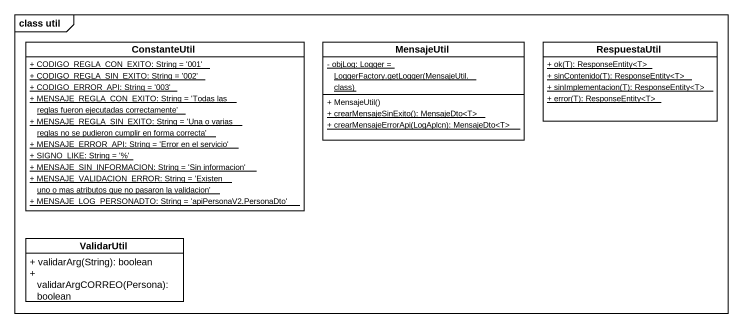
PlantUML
@startuml
mainframe class util
hide circle
hide empty members
skinparam classAttributeIconSize 0
class ConstanteUtil {
  {static} + CODIGO_REGLA_CON_EXITO: String = '001'
  {static} + CODIGO_REGLA_SIN_EXITO: String = '002'
  {static} + CODIGO_ERROR_API: String = '003'
  {static} + MENSAJE_REGLA_CON_EXITO: String = 'Todas las reglas fueron ejecutadas correctamente'
  {static} + MENSAJE_REGLA_SIN_EXITO: String = 'Una o varias reglas no se pudieron cumplir en forma correcta'
  {static} + MENSAJE_ERROR_API: String = 'Error en el servicio'
  {static} + SIGNO_LIKE: String = '%'
  {static} + MENSAJE_SIN_INFORMACION: String = 'Sin informacion'
  {static} + MENSAJE_VALIDACION_ERROR: String = 'Existen uno o mas atributos que no pasaron la validacion'
  {static} + MENSAJE_LOG_PERSONADTO: String = 'apiPersonaV2.PersonaDto'
}
class MensajeUtil {
  {static} {field} - objLog: Logger = LoggerFactory.getLogger(MensajeUtil.class)
  + MensajeUtil()
  {static} + crearMensajeSinExito(): MensajeDto<T>
  {static} + crearMensajeErrorApi(LogAplcn): MensajeDto<T>
}
class RespuestaUtil {
  {static} + ok(T): ResponseEntity<T>
  {static} + sinContenido(T): ResponseEntity<T>
  {static} + sinImplementacion(T): ResponseEntity<T>
  {static} + error(T): ResponseEntity<T>
}
class ValidarUtil {
  + validarArg(String): boolean
  + validarArgCORREO(Persona): boolean
}
@enduml
